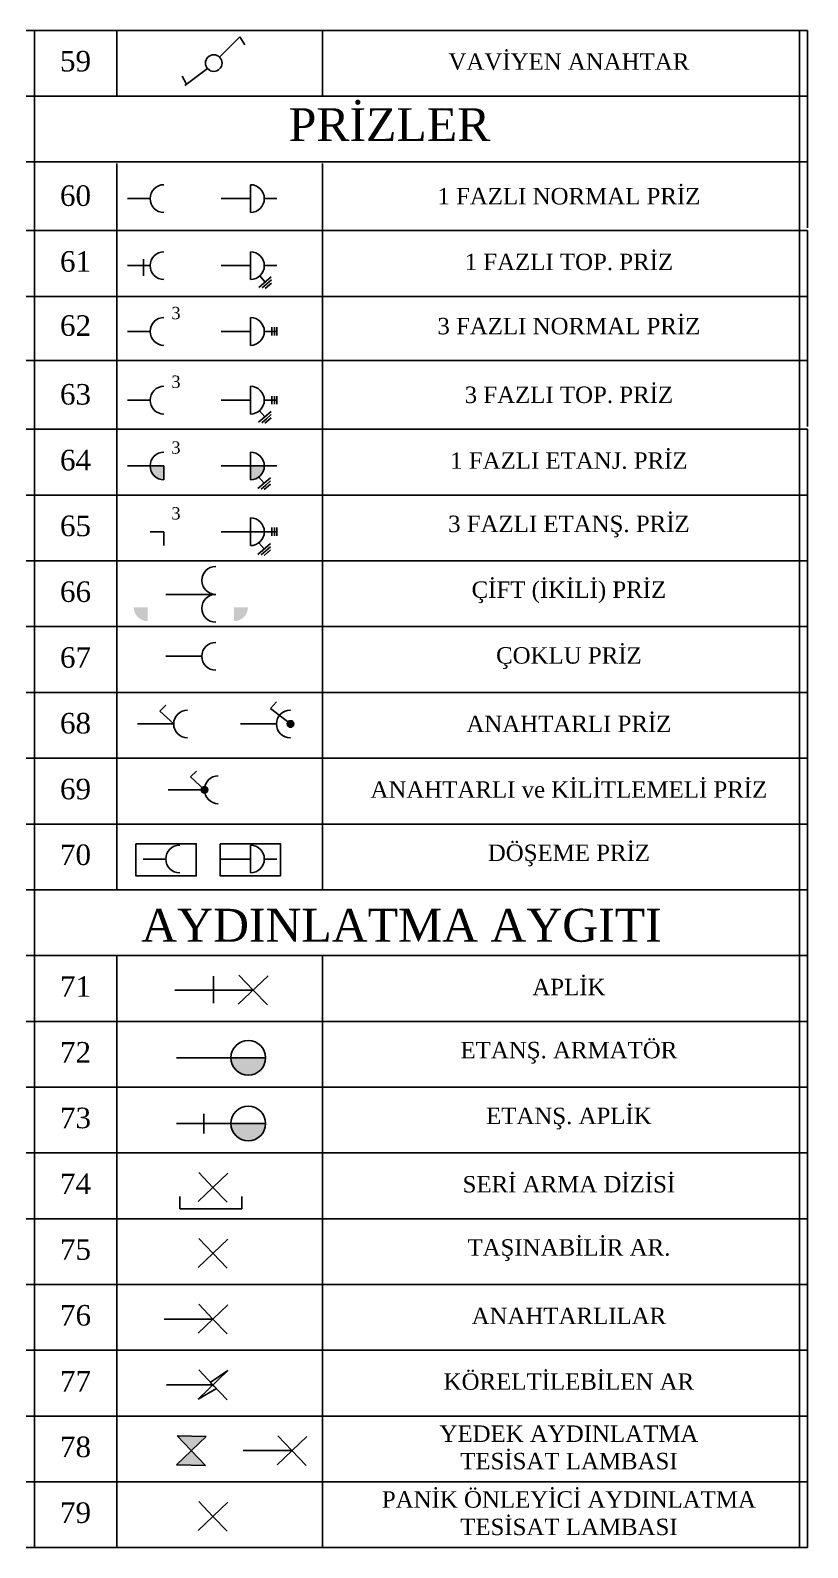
# Model space of a CAD drawing. Extents: x 17098 to 26368, y -5184 to -2184.
# Drawn here: x 24567 to 24931, y -4504 to -3794 of the extents above; entities that cross this region are included whole.
import ezdxf

# ---------------------------------------------------------------- set-up
doc = ezdxf.new("R2010")
doc.units = 0
doc.header["$MEASUREMENT"] = 0
doc.layers.get('0').update_dxf_attribs({"linetype": 'CONTINUOUS'})
doc.layers.add('TEFRIS', color=9, linetype='CONTINUOUS')
doc.styles.get("Standard").update_dxf_attribs({"font": 'times.ttf'})

msp = doc.modelspace()

# ---------------------------------------------------------------- hatches: boundary and pattern name
h = msp.add_hatch(color=256)
h.paths.add_polyline_path([(24670, -4004.33, 0.414214), (24676.5, -3997.83), (24670, -3997.83)])
h.paths.add_polyline_path([(24629.58, -3997.83), (24623.08, -3997.83, 0.414214), (24629.58, -4004.33)])
h = msp.add_hatch(color=256)
h.paths.add_polyline_path([(24662.36, -4070.41, 0.414214), (24668.86, -4063.91), (24662.36, -4063.91)])
h.paths.add_polyline_path([(24621.94, -4063.91), (24615.44, -4063.91, 0.414214), (24621.94, -4070.41)])
for points in [[(24690.25, -4118.51, 1), (24687.17, -4118.51, 1)], [(24650.01, -4149.28, 1), (24646.93, -4149.28, 1)], [(24677.11, -4274.63), (24660.9, -4274.63, 1)], [(24677.11, -4305.4), (24660.9, -4305.4, 1)]]:
    msp.add_hatch(color=256).paths.add_polyline_path(points)
h = msp.add_hatch(color=256)
h.paths.add_polyline_path([(24642.31, -4458.36), (24649.27, -4451.72), (24635.67, -4451.41)])
h.paths.add_polyline_path([(24648.96, -4465.32), (24642.31, -4458.36), (24635.36, -4465.01)])

# ---------------------------------------------------------------- linework, layer by layer
for p, q in [((24565.17, -3794.08), (24569.02, -3794.08)), ((24569.02, -3794.08), (24607.48, -3794.08)), ((24569.02, -3824.85), (24569.02, -3794.08)), ((24569.02, -3794.08), (24569.02, -3824.85)), ((24607.48, -3794.08), (24703.63, -3794.08)), ((24607.48, -3794.08), (24607.48, -3824.85)), ((24703.63, -3794.08), (24926.71, -3794.08)), ((24703.63, -3794.08), (24703.63, -3824.85)), ((24926.71, -3794.08), (24930.56, -3794.08)), ((24926.71, -3794.08), (24926.71, -3824.85)), ((24930.56, -3794.08), (24930.56, -3824.85)), ((24655.77, -3806.41), (24665.12, -3797.06)), ((24665.12, -3797.06), (24667.46, -3800.8)), ((24638.02, -3815.47), (24640.1, -3819.24)), ((24649.86, -3811.87), (24639.31, -3819.84)), ((24569.02, -3824.85), (24565.17, -3824.85)), ((24569.02, -3855.62), (24569.02, -3824.85)), ((24569.02, -3824.85), (24569.02, -3855.62)), ((24569.02, -3824.85), (24569.02, -3855.62)), ((24607.48, -3824.85), (24569.02, -3824.85)), ((24703.63, -3824.85), (24607.48, -3824.85)), ((24926.71, -3824.85), (24703.63, -3824.85)), ((24930.56, -3824.85), (24926.71, -3824.85)), ((24926.71, -3824.85), (24926.71, -3855.62)), ((24930.56, -3824.85), (24930.56, -3855.62)), ((24930.56, -3824.85), (24930.56, -3855.62)), ((24569.02, -3856.39), (24569.02, -3825.62)), ((24926.71, -3825.62), (24926.71, -3856.39)), ((24569.02, -3855.62), (24565.17, -3855.62)), ((24569.02, -3855.62), (24569.02, -3886.39)), ((24607.48, -3855.62), (24569.02, -3855.62)), ((24569.02, -3887.16), (24569.02, -3856.39)), ((24703.63, -3855.62), (24607.48, -3855.62)), ((24607.48, -3856.39), (24607.48, -3887.16)), ((24926.71, -3855.62), (24703.63, -3855.62)), ((24703.63, -3856.39), (24703.63, -3887.16)), ((24930.56, -3855.62), (24926.71, -3855.62)), ((24926.71, -3856.39), (24926.71, -3887.16)), ((24930.56, -3855.62), (24930.56, -3886.39)), ((24670, -3866.26), (24670, -3879.27)), ((24623.08, -3872.76), (24612.56, -3872.76)), ((24670, -3872.76), (24656.38, -3872.76)), ((24676.5, -3872.76), (24682.33, -3872.76)), ((24565.17, -3887.77), (24569.02, -3887.77)), ((24569.02, -3918.54), (24569.02, -3887.77)), ((24569.02, -3887.77), (24569.02, -3918.54)), ((24569.02, -3887.77), (24607.48, -3887.77)), ((24607.48, -3887.77), (24607.48, -3918.54)), ((24607.48, -3887.77), (24703.63, -3887.77)), ((24703.63, -3887.77), (24926.71, -3887.77)), ((24703.63, -3887.77), (24703.63, -3918.54)), ((24926.71, -3887.77), (24926.71, -3918.54)), ((24926.71, -3887.77), (24930.56, -3887.77)), ((24930.56, -3887.77), (24930.56, -3918.54)), ((24619.93, -3905.63), (24619.93, -3901.16)), ((24670, -3897.63), (24670, -3910.64)), ((24623.08, -3904.14), (24612.56, -3904.14)), ((24619.93, -3904.14), (24616.95, -3904.14)), ((24619.93, -3905.63), (24619.93, -3908.92)), ((24670, -3904.14), (24656.38, -3904.14)), ((24673.95, -3914.34), (24679.76, -3909.3)), ((24676.86, -3911.82), (24674.37, -3908.96)), ((24676.5, -3904.14), (24682.33, -3904.14)), ((24675.4, -3913.08), (24676.86, -3911.82)), ((24676.86, -3911.82), (24675.4, -3913.08)), ((24677.61, -3912.69), (24675.44, -3914.58)), ((24679.82, -3912.3), (24676.92, -3914.82)), ((24677.61, -3912.69), (24679.79, -3910.8)), ((24678.37, -3913.56), (24679.82, -3912.3)), ((24569.02, -3918.54), (24565.17, -3918.54)), ((24569.02, -3948.53), (24569.02, -3917.76)), ((24569.02, -3917.76), (24569.02, -3948.53)), ((24569.02, -3917.76), (24569.02, -3948.53)), ((24569.02, -3949.3), (24569.02, -3918.54)), ((24607.48, -3918.54), (24569.02, -3918.54)), ((24607.48, -3917.76), (24607.48, -3948.53)), ((24607.48, -3918.54), (24607.48, -3949.3)), ((24703.63, -3918.54), (24607.48, -3918.54)), ((24703.63, -3918.54), (24703.63, -3949.3)), ((24926.71, -3918.54), (24703.63, -3918.54)), ((24926.71, -3917.76), (24926.71, -3948.53)), ((24926.71, -3918.54), (24926.71, -3949.3)), ((24930.56, -3918.54), (24926.71, -3918.54)), ((24930.56, -3917.76), (24930.56, -3948.53)), ((24930.56, -3917.76), (24930.56, -3948.53)), ((24670, -3928.4), (24670, -3941.41)), ((24623.08, -3934.91), (24612.56, -3934.91)), ((24670, -3934.91), (24656.38, -3934.91)), ((24676.5, -3934.91), (24682.33, -3934.91)), ((24680.03, -3932.98), (24680.03, -3936.83)), ((24680.03, -3934.91), (24680.03, -3932.98)), ((24681.18, -3934.91), (24680.03, -3934.91)), ((24681.18, -3934.91), (24681.18, -3932.98)), ((24681.18, -3932.98), (24681.18, -3934.91)), ((24681.18, -3934.91), (24681.18, -3932.98)), ((24681.18, -3936.83), (24681.18, -3934.91)), ((24681.18, -3934.91), (24681.18, -3936.83)), ((24682.33, -3934.91), (24681.18, -3934.91)), ((24682.33, -3934.91), (24682.33, -3932.98)), ((24682.33, -3934.91), (24682.33, -3933.75)), ((24682.33, -3934.91), (24682.33, -3936.83)), ((24569.02, -3948.53), (24565.17, -3948.53)), ((24607.48, -3948.53), (24569.02, -3948.53)), ((24569.02, -3948.53), (24569.02, -3979.3)), ((24569.02, -3980.07), (24569.02, -3949.3)), ((24703.63, -3948.53), (24607.48, -3948.53)), ((24607.48, -3949.3), (24607.48, -3980.07)), ((24926.71, -3948.53), (24703.63, -3948.53)), ((24703.63, -3949.3), (24703.63, -3980.07)), ((24930.56, -3948.53), (24926.71, -3948.53)), ((24926.71, -3949.3), (24926.71, -3980.07)), ((24930.56, -3948.53), (24930.56, -3979.3)), ((24623.08, -3967.06), (24612.56, -3967.06)), ((24670, -3967.06), (24656.38, -3967.06)), ((24670, -3960.55), (24670, -3973.56)), ((24676.5, -3967.06), (24682.33, -3967.06)), ((24680.03, -3967.06), (24680.03, -3965.13)), ((24680.03, -3965.13), (24680.03, -3968.98)), ((24681.18, -3967.06), (24680.03, -3967.06)), ((24681.18, -3967.06), (24681.18, -3965.13)), ((24681.18, -3965.13), (24681.18, -3967.06)), ((24681.18, -3967.06), (24681.18, -3965.13)), ((24682.33, -3967.06), (24681.18, -3967.06)), ((24681.18, -3967.06), (24681.18, -3968.98)), ((24681.18, -3968.98), (24681.18, -3967.06)), ((24682.33, -3967.06), (24682.33, -3965.13)), ((24682.33, -3967.06), (24682.33, -3965.9)), ((24682.33, -3967.06), (24682.33, -3968.98)), ((24673.82, -3977.38), (24679.63, -3972.33)), ((24676.73, -3974.85), (24674.23, -3971.99)), ((24677.48, -3975.73), (24679.66, -3973.83)), ((24565.17, -3980.68), (24569.02, -3980.68)), ((24569.02, -3980.68), (24607.48, -3980.68)), ((24569.02, -4011.45), (24569.02, -3980.68)), ((24569.02, -3980.68), (24569.02, -4011.45)), ((24607.48, -3980.68), (24703.63, -3980.68)), ((24607.48, -3980.68), (24607.48, -4011.45)), ((24675.27, -3976.12), (24676.73, -3974.85)), ((24676.73, -3974.85), (24675.27, -3976.12)), ((24677.48, -3975.73), (24675.31, -3977.62)), ((24679.69, -3975.33), (24676.79, -3977.86)), ((24678.24, -3976.6), (24679.69, -3975.33)), ((24703.63, -3980.68), (24926.71, -3980.68)), ((24703.63, -3980.68), (24703.63, -4011.45)), ((24926.71, -3980.68), (24930.56, -3980.68)), ((24926.71, -3980.68), (24926.71, -4011.45)), ((24930.56, -3980.68), (24930.56, -4011.45)), ((24670, -3991.32), (24670, -4004.33)), ((24623.08, -3997.83), (24612.56, -3997.83)), ((24629.58, -3997.83), (24623.08, -3997.83)), ((24629.58, -4004.33), (24629.58, -3997.83)), ((24670, -3997.83), (24656.38, -3997.83)), ((24670, -3997.83), (24670, -4004.33)), ((24676.5, -3997.83), (24670, -3997.83)), ((24676.5, -3997.83), (24682.33, -3997.83)), ((24673.52, -4008.4), (24679.32, -4003.35)), ((24676.42, -4005.87), (24673.93, -4003.01)), ((24676.42, -4005.87), (24674.97, -4007.13)), ((24674.97, -4007.13), (24676.42, -4005.87)), ((24677.17, -4006.74), (24675, -4008.64)), ((24679.38, -4006.35), (24676.48, -4008.88)), ((24677.17, -4006.74), (24679.35, -4004.85)), ((24677.93, -4007.61), (24679.38, -4006.35)), ((24569.02, -4011.45), (24565.17, -4011.45)), ((24569.02, -4042.22), (24569.02, -4011.45)), ((24569.02, -4011.45), (24569.02, -4042.22)), ((24607.48, -4011.45), (24569.02, -4011.45)), ((24607.48, -4011.45), (24607.48, -4042.22)), ((24703.63, -4011.45), (24607.48, -4011.45)), ((24926.71, -4011.45), (24703.63, -4011.45)), ((24703.63, -4011.45), (24703.63, -4042.22)), ((24926.71, -4011.45), (24926.71, -4042.22)), ((24930.56, -4011.45), (24926.71, -4011.45)), ((24930.56, -4011.45), (24930.56, -4042.22)), ((24670, -4022.09), (24670, -4035.1)), ((24629.58, -4028.6), (24623.08, -4028.6)), ((24629.58, -4035.1), (24629.58, -4028.6)), ((24670, -4028.6), (24656.38, -4028.6)), ((24670, -4028.6), (24670, -4035.1)), ((24676.5, -4028.6), (24670, -4028.6)), ((24676.5, -4028.6), (24682.33, -4028.6)), ((24680.03, -4026.67), (24680.03, -4030.52)), ((24680.03, -4028.6), (24680.03, -4026.67)), ((24681.18, -4028.6), (24680.03, -4028.6)), ((24681.18, -4028.6), (24681.18, -4026.67)), ((24681.18, -4026.67), (24681.18, -4028.6)), ((24681.18, -4028.6), (24681.18, -4026.67)), ((24681.18, -4030.52), (24681.18, -4028.6)), ((24681.18, -4028.6), (24681.18, -4030.52)), ((24682.33, -4028.6), (24681.18, -4028.6)), ((24682.33, -4028.6), (24682.33, -4026.67)), ((24682.33, -4028.6), (24682.33, -4027.44)), ((24682.33, -4028.6), (24682.33, -4030.52)), ((24673.52, -4039.17), (24679.32, -4034.12)), ((24676.42, -4036.64), (24673.93, -4033.78)), ((24674.97, -4037.9), (24676.42, -4036.64)), ((24676.42, -4036.64), (24674.97, -4037.9)), ((24677.17, -4037.51), (24675, -4039.41)), ((24679.38, -4037.12), (24676.48, -4039.64)), ((24677.17, -4037.51), (24679.35, -4035.62)), ((24677.93, -4038.38), (24679.38, -4037.12)), ((24569.02, -4042.22), (24565.17, -4042.22)), ((24569.02, -4072.99), (24569.02, -4042.22)), ((24569.02, -4042.22), (24569.02, -4072.99)), ((24607.48, -4042.22), (24569.02, -4042.22)), ((24607.48, -4042.22), (24607.48, -4072.99)), ((24703.63, -4042.22), (24607.48, -4042.22)), ((24926.71, -4042.22), (24703.63, -4042.22)), ((24703.63, -4042.22), (24703.63, -4072.99)), ((24930.56, -4042.22), (24926.71, -4042.22)), ((24926.71, -4042.22), (24926.71, -4072.99)), ((24930.56, -4042.22), (24930.56, -4072.99)), ((24653.76, -4057.87), (24630.46, -4057.87)), ((24569.02, -4072.99), (24565.17, -4072.99)), ((24607.48, -4072.99), (24569.02, -4072.99)), ((24569.02, -4103.76), (24569.02, -4072.99)), ((24569.02, -4072.99), (24569.02, -4103.76)), ((24703.63, -4072.99), (24607.48, -4072.99)), ((24607.48, -4072.99), (24607.48, -4103.76)), ((24926.71, -4072.99), (24703.63, -4072.99)), ((24703.63, -4072.99), (24703.63, -4103.76)), ((24930.56, -4072.99), (24926.71, -4072.99)), ((24926.71, -4072.99), (24926.71, -4103.76)), ((24930.56, -4072.99), (24930.56, -4103.76)), ((24647.26, -4086.86), (24630.4, -4086.86)), ((24569.02, -4103.76), (24565.17, -4103.76)), ((24569.02, -4134.53), (24569.02, -4103.76)), ((24569.02, -4103.76), (24569.02, -4134.53)), ((24607.48, -4103.76), (24569.02, -4103.76)), ((24703.63, -4103.76), (24607.48, -4103.76)), ((24607.48, -4103.76), (24607.48, -4134.53)), ((24679.45, -4111.29), (24682.15, -4108.21)), ((24926.71, -4103.76), (24703.63, -4103.76)), ((24703.63, -4103.76), (24703.63, -4134.53)), ((24930.56, -4103.76), (24926.71, -4103.76)), ((24926.71, -4103.76), (24926.71, -4134.53)), ((24930.56, -4103.76), (24930.56, -4134.53)), ((24627.69, -4112.45), (24630.4, -4109.75)), ((24634.13, -4118.51), (24627.69, -4112.45)), ((24688.71, -4118.51), (24679.45, -4111.29)), ((24634.13, -4118.51), (24617.27, -4118.51)), ((24682.2, -4118.51), (24665.34, -4118.51)), ((24569.02, -4134.53), (24565.17, -4134.53)), ((24569.02, -4165.3), (24569.02, -4134.53)), ((24569.02, -4134.53), (24569.02, -4165.3)), ((24607.48, -4134.53), (24569.02, -4134.53)), ((24607.48, -4134.53), (24607.48, -4165.3)), ((24703.63, -4134.53), (24607.48, -4134.53)), ((24926.71, -4134.53), (24703.63, -4134.53)), ((24703.63, -4134.53), (24703.63, -4165.3)), ((24926.71, -4134.53), (24926.71, -4165.3)), ((24930.56, -4134.53), (24926.71, -4134.53)), ((24930.56, -4134.53), (24930.56, -4165.3)), ((24642.04, -4143.22), (24644.74, -4140.52)), ((24648.47, -4149.28), (24642.04, -4143.22)), ((24648.47, -4149.28), (24631.61, -4149.28)), ((24569.02, -4165.3), (24565.17, -4165.3)), ((24569.02, -4196.06), (24569.02, -4165.3)), ((24569.02, -4165.3), (24569.02, -4196.06)), ((24607.48, -4165.3), (24569.02, -4165.3)), ((24607.48, -4165.3), (24607.48, -4196.06)), ((24703.63, -4165.3), (24607.48, -4165.3)), ((24926.71, -4165.3), (24703.63, -4165.3)), ((24703.63, -4165.3), (24703.63, -4196.06)), ((24926.71, -4165.3), (24926.71, -4196.06)), ((24930.56, -4165.3), (24926.71, -4165.3)), ((24930.56, -4165.3), (24930.56, -4196.06)), ((24670, -4175.16), (24670, -4188.17)), ((24630.41, -4181.67), (24619.9, -4181.67)), ((24670, -4181.67), (24656.38, -4181.67)), ((24676.5, -4181.67), (24682.33, -4181.67)), ((24569.02, -4196.06), (24565.17, -4196.06)), ((24607.48, -4196.06), (24569.02, -4196.06)), ((24569.02, -4226.83), (24569.02, -4196.06)), ((24569.02, -4196.06), (24569.02, -4226.83)), ((24703.63, -4196.06), (24607.48, -4196.06)), ((24926.71, -4196.06), (24703.63, -4196.06)), ((24930.56, -4196.06), (24926.71, -4196.06)), ((24926.71, -4196.06), (24926.71, -4226.83)), ((24930.56, -4196.06), (24930.56, -4226.83)), ((24569.02, -4226.83), (24565.17, -4226.83)), ((24569.02, -4257.6), (24569.02, -4226.83)), ((24569.02, -4226.83), (24569.02, -4257.6)), ((24607.48, -4226.83), (24569.02, -4226.83)), ((24607.48, -4226.83), (24607.48, -4257.6)), ((24703.63, -4226.83), (24607.48, -4226.83)), ((24703.63, -4226.83), (24703.63, -4257.6)), ((24926.71, -4226.83), (24703.63, -4226.83)), ((24930.56, -4226.83), (24926.71, -4226.83)), ((24926.71, -4226.83), (24926.71, -4257.6)), ((24930.56, -4226.83), (24930.56, -4257.6)), ((24652.78, -4236.42), (24652.78, -4249.16)), ((24664.33, -4249.62), (24678.23, -4236.34)), ((24671.28, -4242.98), (24664.64, -4236.03)), ((24671.28, -4242.98), (24634.63, -4242.98)), ((24671.28, -4242.98), (24677.92, -4249.93)), ((24569.02, -4257.6), (24565.17, -4257.6)), ((24569.02, -4288.37), (24569.02, -4257.6)), ((24569.02, -4257.6), (24569.02, -4288.37)), ((24607.48, -4257.6), (24569.02, -4257.6)), ((24607.48, -4257.6), (24607.48, -4288.37)), ((24703.63, -4257.6), (24607.48, -4257.6)), ((24703.63, -4257.6), (24703.63, -4288.37)), ((24926.71, -4257.6), (24703.63, -4257.6)), ((24926.71, -4257.6), (24926.71, -4288.37)), ((24930.56, -4257.6), (24926.71, -4257.6)), ((24930.56, -4257.6), (24930.56, -4288.37)), ((24660.9, -4274.63), (24635.4, -4274.63)), ((24677.11, -4274.63), (24660.9, -4274.63)), ((24569.02, -4288.37), (24565.17, -4288.37)), ((24569.02, -4319.14), (24569.02, -4288.37)), ((24569.02, -4288.37), (24569.02, -4319.14)), ((24607.48, -4288.37), (24569.02, -4288.37)), ((24607.48, -4288.37), (24607.48, -4319.14)), ((24703.63, -4288.37), (24607.48, -4288.37)), ((24703.63, -4288.37), (24703.63, -4319.14)), ((24926.71, -4288.37), (24703.63, -4288.37)), ((24926.71, -4288.37), (24926.71, -4319.14)), ((24930.56, -4288.37), (24926.71, -4288.37)), ((24930.56, -4288.37), (24930.56, -4319.14)), ((24660.9, -4305.4), (24635.4, -4305.4)), ((24648.15, -4305.4), (24648.15, -4300.78)), ((24648.15, -4305.4), (24648.15, -4310.01)), ((24677.11, -4305.4), (24660.9, -4305.4)), ((24569.02, -4319.14), (24565.17, -4319.14)), ((24569.02, -4349.91), (24569.02, -4319.14)), ((24569.02, -4319.14), (24569.02, -4349.91)), ((24607.48, -4319.14), (24569.02, -4319.14)), ((24703.63, -4319.14), (24607.48, -4319.14)), ((24607.48, -4319.14), (24607.48, -4349.91)), ((24703.63, -4319.14), (24703.63, -4349.91)), ((24926.71, -4319.14), (24703.63, -4319.14)), ((24930.56, -4319.14), (24926.71, -4319.14)), ((24926.71, -4319.14), (24926.71, -4349.91)), ((24930.56, -4319.14), (24930.56, -4349.91)), ((24645.54, -4341.93), (24659.44, -4328.65)), ((24652.49, -4335.29), (24645.85, -4328.34)), ((24652.49, -4335.29), (24659.13, -4342.24)), ((24636.95, -4345.31), (24636.95, -4339.52)), ((24665.92, -4345.31), (24665.92, -4339.52)), ((24569.02, -4349.91), (24565.17, -4349.91)), ((24607.48, -4349.91), (24569.02, -4349.91)), ((24569.02, -4380.68), (24569.02, -4349.91)), ((24569.02, -4349.91), (24569.02, -4380.68)), ((24703.63, -4349.91), (24607.48, -4349.91)), ((24607.48, -4349.91), (24607.48, -4380.68)), ((24636.95, -4345.31), (24665.92, -4345.31)), ((24926.71, -4349.91), (24703.63, -4349.91)), ((24703.63, -4349.91), (24703.63, -4380.68)), ((24930.56, -4349.91), (24926.71, -4349.91)), ((24926.71, -4349.91), (24926.71, -4380.68)), ((24930.56, -4349.91), (24930.56, -4380.68)), ((24645.54, -4372.7), (24659.44, -4359.41)), ((24652.49, -4366.06), (24645.85, -4359.1)), ((24652.49, -4366.06), (24659.13, -4373.01)), ((24569.02, -4380.68), (24565.17, -4380.68)), ((24569.02, -4411.45), (24569.02, -4380.68)), ((24569.02, -4380.68), (24569.02, -4411.45)), ((24607.48, -4380.68), (24569.02, -4380.68)), ((24607.48, -4380.68), (24607.48, -4411.45)), ((24703.63, -4380.68), (24607.48, -4380.68)), ((24703.63, -4380.68), (24703.63, -4411.45)), ((24926.71, -4380.68), (24703.63, -4380.68)), ((24930.56, -4380.68), (24926.71, -4380.68)), ((24926.71, -4380.68), (24926.71, -4411.45)), ((24930.56, -4380.68), (24930.56, -4411.45)), ((24645.54, -4403.47), (24659.44, -4390.18)), ((24652.49, -4396.83), (24645.85, -4389.87)), ((24652.49, -4396.83), (24629.61, -4396.83)), ((24652.49, -4396.83), (24659.13, -4403.78)), ((24569.02, -4411.45), (24565.17, -4411.45)), ((24569.02, -4442.22), (24569.02, -4411.45)), ((24569.02, -4411.45), (24569.02, -4442.22)), ((24607.48, -4411.45), (24569.02, -4411.45)), ((24607.48, -4411.45), (24607.48, -4442.22)), ((24703.63, -4411.45), (24607.48, -4411.45)), ((24703.63, -4411.45), (24703.63, -4442.22)), ((24926.71, -4411.45), (24703.63, -4411.45)), ((24926.71, -4411.45), (24926.71, -4442.22)), ((24930.56, -4411.45), (24926.71, -4411.45)), ((24930.56, -4411.45), (24930.56, -4442.22)), ((24645.54, -4434.24), (24659.44, -4420.95)), ((24652.49, -4427.6), (24645.85, -4420.64)), ((24659.44, -4420.95), (24651.24, -4426.55)), ((24652.49, -4427.6), (24630.77, -4427.6)), ((24651.24, -4426.55), (24652.79, -4428.09)), ((24652.49, -4427.6), (24659.13, -4434.55)), ((24652.79, -4428.09), (24654.2, -4429.39)), ((24654.2, -4429.39), (24645.54, -4434.24)), ((24569.02, -4442.22), (24565.17, -4442.22)), ((24569.02, -4472.99), (24569.02, -4442.22)), ((24569.02, -4442.22), (24569.02, -4472.99)), ((24607.48, -4442.22), (24569.02, -4442.22)), ((24607.48, -4442.22), (24607.48, -4472.99)), ((24703.63, -4442.22), (24607.48, -4442.22)), ((24703.63, -4442.22), (24703.63, -4472.99)), ((24926.71, -4442.22), (24703.63, -4442.22)), ((24926.71, -4442.22), (24926.71, -4472.99)), ((24930.56, -4442.22), (24926.71, -4442.22)), ((24930.56, -4442.22), (24930.56, -4472.99)), ((24635.36, -4465.01), (24649.27, -4451.72)), ((24635.67, -4451.41), (24649.27, -4451.72)), ((24642.31, -4458.36), (24635.67, -4451.41)), ((24682.48, -4465.01), (24696.39, -4451.72)), ((24689.43, -4458.36), (24682.79, -4451.41)), ((24642.31, -4458.36), (24648.96, -4465.32)), ((24689.43, -4458.36), (24666.56, -4458.36)), ((24689.43, -4458.36), (24696.08, -4465.32)), ((24635.36, -4465.01), (24648.96, -4465.32)), ((24569.02, -4472.99), (24565.17, -4472.99)), ((24607.48, -4472.99), (24569.02, -4472.99)), ((24569.02, -4503.76), (24569.02, -4472.99)), ((24569.02, -4472.99), (24569.02, -4503.76)), ((24703.63, -4472.99), (24607.48, -4472.99)), ((24607.48, -4472.99), (24607.48, -4503.76)), ((24703.63, -4472.99), (24703.63, -4503.76)), ((24926.71, -4472.99), (24703.63, -4472.99)), ((24930.56, -4472.99), (24926.71, -4472.99)), ((24926.71, -4472.99), (24926.71, -4503.76)), ((24930.56, -4472.99), (24930.56, -4503.76)), ((24645.54, -4495.78), (24659.44, -4482.49)), ((24652.49, -4489.13), (24645.85, -4482.18)), ((24652.49, -4489.13), (24659.13, -4496.09)), ((24569.02, -4503.76), (24565.17, -4503.76)), ((24607.48, -4503.76), (24569.02, -4503.76)), ((24703.63, -4503.76), (24607.48, -4503.76)), ((24926.71, -4503.76), (24703.63, -4503.76)), ((24930.56, -4503.76), (24926.71, -4503.76))]:
    msp.add_line(p, q)
for points in [[(24616.48, -4174.55), (24644.67, -4174.55), (24644.67, -4189.6), (24616.48, -4189.6)], [(24655.87, -4174.55), (24684.06, -4174.55), (24684.06, -4189.6), (24655.87, -4189.6)]]:
    msp.add_lwpolyline(points, close=True)
for centre, radius in [((24652.85, -3809.37), 3.89), ((24688.71, -4118.51), 1.54), ((24648.47, -4149.28), 1.54), ((24669, -4274.63), 8.11), ((24669, -4305.4), 8.11)]:
    msp.add_circle(centre, radius)
for centre, start, end in [((24629.58, -3872.76), 90, 270), ((24670, -3872.76), 270, 90), ((24629.58, -3904.14), 90, 270), ((24670, -3904.14), 270, 90), ((24629.58, -3934.91), 90, 270), ((24670, -3934.91), 270, 90), ((24629.58, -3967.06), 90, 270), ((24670, -3967.06), 270, 90), ((24629.58, -3997.83), 90, 270), ((24670, -3997.83), 270, 90), ((24670, -4028.6), 270, 90), ((24653.76, -4051.37), 90, 270), ((24653.76, -4064.38), 90, 270), ((24653.76, -4086.86), 90, 270), ((24640.63, -4118.51), 90, 270), ((24688.71, -4118.51), 90, 270), ((24654.98, -4149.28), 90, 270), ((24636.92, -4181.67), 90, 270), ((24670, -4181.67), 270, 90)]:
    msp.add_arc(centre, 6.5, start, end)

# ---------------------------------------------------------------- texts
at = {"layer": 'TEFRIS', "linetype": 'ByBlock', "attachment_point": 5}
for s, insert, char_height in [('{\\fTimes New Roman|b0|i0|c162|p18;59}', (24588.21, -3808.55), 9.6154), ('{\\fTimes New Roman|b0|i0|c162|p18;VAVİYEN ANAHTAR}', (24818.92, -3808.78), 7.6923), ('{\\fTimes New Roman|b0|i0|c162|p18;PRİZLER}', (24735.03, -3838.17), 15.3846), ('{\\fTimes New Roman|b0|i0|c162|p18;60}', (24588.21, -3871.46), 9.6154), ('{\\fTimes New Roman|b0|i0|c162|p18;1 FAZLI NORMAL PRİZ}', (24818.92, -3871.7), 7.6923), ('{\\fTimes New Roman|b0|i0|c162|p18;61}', (24588.21, -3902.23), 9.6154), ('{\\fTimes New Roman|b0|i0|c162|p18;1 FAZLI TOP. PRİZ}', (24818.92, -3902.47), 7.6923), ('{\\fTimes New Roman|b0|i0|c162|p18;3}', (24635.17, -3926.32), 5.7692), ('{\\fTimes New Roman|b0|i0|c162|p18;62}', (24588.21, -3932.23), 9.6154), ('{\\fTimes New Roman|b0|i0|c162|p18;3 FAZLI NORMAL PRİZ}', (24818.92, -3932.46), 7.6923), ('{\\fTimes New Roman|b0|i0|c162|p18;63}', (24588.21, -3964.38), 9.6154), ('{\\fTimes New Roman|b0|i0|c162|p18;3}', (24635.17, -3958.47), 5.7692), ('{\\fTimes New Roman|b0|i0|c162|p18;3 FAZLI TOP. PRİZ}', (24818.92, -3964.61), 7.6923), ('{\\fTimes New Roman|b0|i0|c162|p18;3}', (24635.17, -3989.24), 5.7692), ('{\\fTimes New Roman|b0|i0|c162|p18;64}', (24588.21, -3995.15), 9.6154), ('{\\fTimes New Roman|b0|i0|c162|p18;1 FAZLI ETANJ. PRİZ}', (24818.92, -3995.38), 7.6923), ('{\\fTimes New Roman|b0|i0|c162|p18;65}', (24588.21, -4025.92), 9.6154), ('{\\fTimes New Roman|b0|i0|c162|p18;3}', (24635.17, -4020.01), 5.7692), ('{\\fTimes New Roman|b0|i0|c162|p18;3 FAZLI ETANŞ. PRİZ}', (24818.92, -4026.15), 7.6923), ('{\\fTimes New Roman|b0|i0|c162|p18;66}', (24588.21, -4056.69), 9.6154), ('{\\fTimes New Roman|b0|i0|c162|p18;ÇİFT (İKİLİ) PRİZ}', (24818.92, -4056.92), 7.6923), ('{\\fTimes New Roman|b0|i0|c162|p18;ÇOKLU PRİZ}', (24818.92, -4087.69), 7.6923), ('{\\fTimes New Roman|b0|i0|c162|p18;67}', (24588.21, -4087.46), 9.6154), ('{\\fTimes New Roman|b0|i0|c162|p18;68}', (24588.21, -4118.22), 9.6154), ('{\\fTimes New Roman|b0|i0|c162|p18;ANAHTARLI PRİZ}', (24818.92, -4118.46), 7.6923), ('{\\fTimes New Roman|b0|i0|c162|p18;69}', (24588.21, -4148.99), 9.6154), ('{\\fTimes New Roman|b0|i0|c162|p18;ANAHTARLI ve KİLİTLEMELİ PRİZ}', (24818.92, -4149.23), 7.6923), ('{\\fTimes New Roman|b0|i0|c162|p18;DÖŞEME PRİZ}', (24818.92, -4180), 7.6923), ('{\\fTimes New Roman|b0|i0|c162|p18;70}', (24588.21, -4179.76), 9.6154), ('{\\fTimes New Roman|b0|i0|c162|p18;AYDINLATMA AYGITI}', (24740.62, -4212.76), 15.3846), ('{\\fTimes New Roman|b0|i0|c162|p18;71}', (24588.21, -4241.3), 9.6154), ('{\\fTimes New Roman|b0|i0|c162|p18;APLİK}', (24818.92, -4241.54), 7.6923), ('{\\fTimes New Roman|b0|i0|c162|p18;72}', (24588.21, -4272.07), 9.6154), ('{\\fTimes New Roman|b0|i0|c162|p18;ETANŞ. ARMATÖR}', (24818.92, -4272.3), 7.6923), ('{\\fTimes New Roman|b0|i0|c162|p18;73}', (24588.21, -4302.84), 9.6154), ('{\\fTimes New Roman|b0|i0|c162|p18;ETANŞ. APLİK}', (24818.92, -4303.07), 7.6923), ('{\\fTimes New Roman|b0|i0|c162|p18;74}', (24588.21, -4333.61), 9.6154), ('{\\fTimes New Roman|b0|i0|c162|p18;SERİ ARMA DİZİSİ}', (24818.92, -4333.84), 7.6923), ('{\\fTimes New Roman|b0|i0|c162|p18;75}', (24588.21, -4364.38), 9.6154), ('{\\fTimes New Roman|b0|i0|c162|p18;TAŞINABİLİR AR.}', (24818.92, -4364.61), 7.6923), ('{\\fTimes New Roman|b0|i0|c162|p18;76}', (24588.21, -4395.15), 9.6154), ('{\\fTimes New Roman|b0|i0|c162|p18;ANAHTARLILAR}', (24818.92, -4395.38), 7.6923), ('{\\fTimes New Roman|b0|i0|c162|p18;77}', (24588.21, -4425.92), 9.6154), ('{\\fTimes New Roman|b0|i0|c162|p18;KÖRELTİLEBİLEN AR}', (24818.92, -4426.15), 7.6923), ('{\\fTimes New Roman|b0|i0|c162|p18;YEDEK AYDINLATMA\\PTESİSAT LAMBASI}', (24818.92, -4456.92), 7.6923), ('{\\fTimes New Roman|b0|i0|c162|p18;78}', (24588.21, -4456.69), 9.6154), ('{\\fTimes New Roman|b0|i0|c162|p18;PANİK ÖNLEYİCİ AYDINLATMA\\PTESİSAT LAMBASI}', (24818.92, -4487.69), 7.6923), ('{\\fTimes New Roman|b0|i0|c162|p18;79}', (24588.21, -4487.46), 9.6154)]:
    msp.add_mtext(s, dxfattribs=dict(at, insert=insert, char_height=char_height))

doc.saveas('drawing.dxf')
